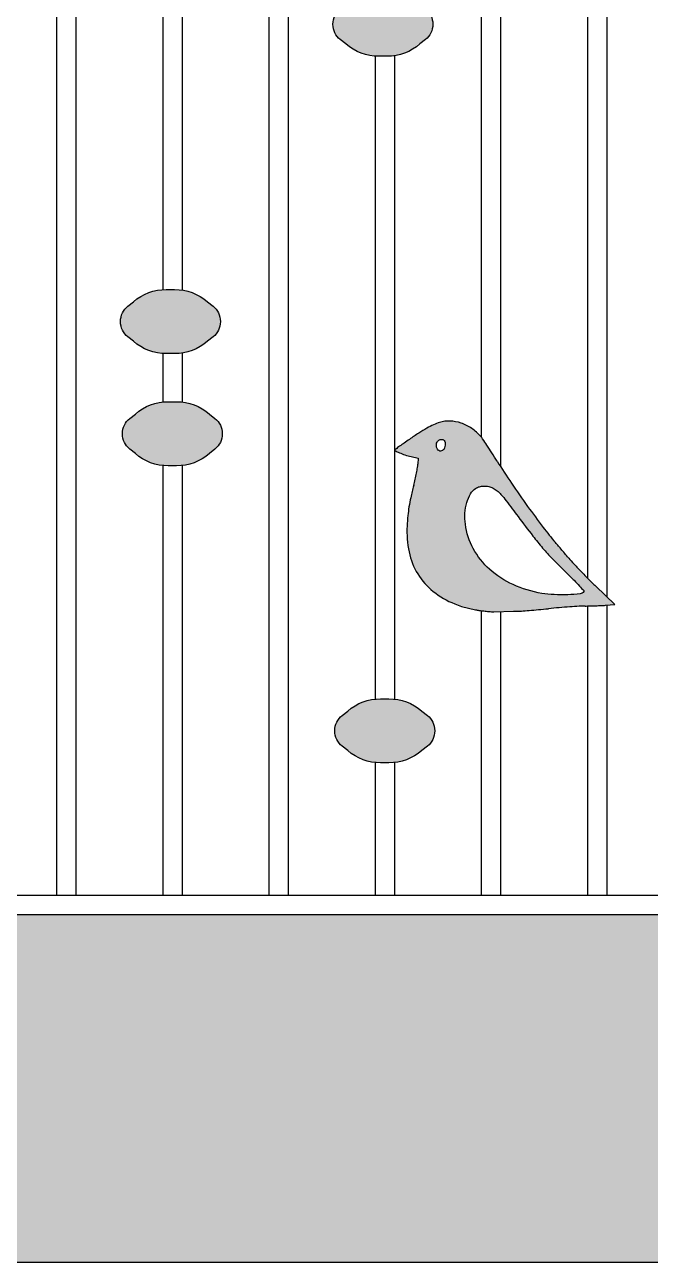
# Model space of a CAD drawing. Header units: millimetres. Extents: x 35877 to 3066687, y -650199 to -40525.
# Drawn here: x 147938.2 to 147954.4, y -180547.81 to -180515.79 of the extents above; entities that cross this region are included whole.
import ezdxf

# ---------------------------------------------------------------- set-up
doc = ezdxf.new("R2010")
doc.units = ezdxf.units.MM
doc.header["$MEASUREMENT"] = 0
for name, color, linetype, lineweight in [('dim05', 1, 'Continuous', 13), ('Elevation 4.5', 206, 'Continuous', 5), ('FURNITURE', 32, 'Continuous', 9)]:
    doc.layers.add(name, color=color, linetype=linetype, lineweight=lineweight)

msp = doc.modelspace()

# ---------------------------------------------------------------- hatches: boundary and pattern name
at = {"layer": 'dim05', "lineweight": 0, "true_color": 0xa47149, "transparency": 33554630}
h = msp.add_hatch(color=35, dxfattribs=at)
h.dxf.hatch_style = 1
h.paths.add_polyline_path([(147967.7670996476, -180455.8526228707), (147921.7750088354, -180455.8526228707), (147921.7826582461, -180547.8119476445), (147967.7747490583, -180547.8119476445), (147967.7735097604, -180532.9134151558), (147961.7747490583, -180532.9134151558), (147961.7747490583, -180535.8119476445, -0.4142135623730951), (147958.7747490583, -180538.8119476445), (147930.7771956997, -180538.8119476445, -0.4142135623730951), (147927.7771956997, -180535.8119476445), (147927.7771956997, -180466.8178476894, -0.4142135623730951), (147930.7771956997, -180463.8178476894), (147958.7747490583, -180463.8178476894, -0.4142135623730951), (147961.7747490583, -180466.8178476894), (147961.7747490583, -180493.7135500387), (147967.7702490159, -180493.7135500387)])
at = {"layer": 'Elevation 4.5', "lineweight": 0, "true_color": 0x000000, "transparency": 33554628}
h = msp.add_hatch(color=18, dxfattribs=at)
h.dxf.hatch_style = 1
h.paths.add_polyline_path([(147948.7702192136, -180515.7886922487, 0.2335693837455621), (147948.580185824, -180515.3885522826), (147948.4355161559, -180515.2742529003, 0.1866468864992518), (147947.5854433803, -180514.9577564104), (147947.3691101554, -180514.9577564104, 0.1866468864992447), (147946.5190373798, -180515.2742529003), (147946.3743677117, -180515.3885522826, 0.2294381312187929), (147946.1843343221, -180515.7808795701, 0.2335693837448415), (147946.3743677117, -180516.1810195362), (147946.5190373798, -180516.2953189185, 0.1866468864992493), (147947.3691101554, -180516.6118154084), (147947.5854433803, -180516.6118154084, 0.1866468864992456), (147948.4355161559, -180516.2953189185), (147948.5801858239, -180516.1810195362, 0.2294381312761698)])
h = msp.add_hatch(color=18, dxfattribs=at)
h.dxf.hatch_style = 1
h.paths.add_polyline_path([(147943.2702468752, -180523.469718625, 0.2335693837455621), (147943.0802134855, -180523.0695786588), (147942.9355438174, -180522.9552792766, 0.1866468864992518), (147942.0854710419, -180522.6387827866), (147941.8691378169, -180522.6387827866, 0.1866468864992447), (147941.0190650413, -180522.9552792766), (147940.8743953733, -180523.0695786589, 0.2294381312187929), (147940.6843619836, -180523.4619059463, 0.2335693837448415), (147940.8743953733, -180523.8620459125), (147941.0190650413, -180523.9763452947, 0.1866468864992493), (147941.8691378169, -180524.2928417847), (147942.0854710419, -180524.2928417847, 0.1866468864992456), (147942.9355438174, -180523.9763452947), (147943.0802134854, -180523.8620459125, 0.2294381312761698)])
h = msp.add_hatch(color=18, dxfattribs=at)
h.dxf.hatch_style = 1
h.paths.add_polyline_path([(147943.3192842219, -180526.3815903017, 0.2335693837455621), (147943.1292508322, -180525.9814503356), (147942.9845811642, -180525.8671509533, 0.1866468864992518), (147942.1345083886, -180525.5506544633), (147941.9181751636, -180525.5506544633, 0.1866468864992447), (147941.0681023881, -180525.8671509533), (147940.92343272, -180525.9814503356, 0.2294381312187929), (147940.7333993303, -180526.373777623, 0.2335693837448415), (147940.92343272, -180526.7739175892), (147941.0681023881, -180526.8882169714, 0.1866468864992493), (147941.9181751636, -180527.2047134614), (147942.1345083886, -180527.2047134614, 0.1866468864992456), (147942.9845811642, -180526.8882169714), (147943.1292508322, -180526.7739175892, 0.2294381312761698)])
h = msp.add_hatch(color=18, dxfattribs=at)
h.dxf.hatch_style = 1
edge = h.paths.add_edge_path()
edge.add_arc((147931.2111013132, -180539.1778199005), 22.71277757108558, 32.16172456926157, 32.81148210288643)
edge.add_arc((147936.4912125016, -180535.7735226452), 16.43035654375045, 32.81148210665176, 33.63723764329593)
edge.add_arc((147935.5125104567, -180536.4247189718), 17.60590507442646, 33.63732160428831, 34.28730340976625)
edge.add_arc((147949.501386922, -180526.8866961396), 0.674793347500813, 34.28730343310656, 41.16894355051372)
edge.add_arc((147949.1046702904, -180527.233615642), 1.201801152872894, 41.16894354354579, 55.9920307366927)
edge.add_arc((147949.1262499813, -180527.2016320314), 1.163218327600577, 55.99203073469801, 71.17988011244289)
edge.add_arc((147949.1634862713, -180527.0923829484), 1.047797777297143, 71.1799864031716, 87.21540258183099)
edge.add_arc((147949.1773567687, -180526.8072088131), 0.7622865198643559, 87.21540257365744, 107.569980809068)
edge.add_arc((147949.3365634163, -180527.3100056131), 1.289687106465092, 107.5699808175182, 114.984230487483)
edge.add_arc((147949.9001336993, -180528.5194549545), 2.62399560651567, 114.984230472451, 119.3422138767468)
edge.add_arc((147950.5076846359, -180529.6002313989), 3.863832637452334, 119.3422138913767, 122.918402823684)
edge.add_arc((147953.0898897547, -180533.5889031075), 8.615388727239672, 122.9184028174024, 124.8820485785528)
edge.add_arc((147980.5686322021, -180573.0050687272), 56.66448235709579, 124.8820485660495, 125.0486099598604)
edge.add_arc((147967.0887170293, -180553.7884748304), 33.19140002734221, 125.0486100054601, 125.297528854635)
edge.add_arc((147987.7063391433, -180582.910450045), 68.87298886579251, 125.2975288079876, 125.400118313947)
edge.add_arc((147947.9567162051, -180526.9775415056), 0.2543122433924807, 125.400118316436, 130.7660377782542)
edge.add_arc((147947.8018732662, -180526.7979391157), 0.01717651394238802, 130.7660378935498, 241.7913550572283)
edge.add_arc((147948.4802763704, -180525.5331809284), 1.452392192579913, 241.7913550735764, 246.6074439563219)
edge.add_arc((147948.5513995798, -180525.3687662856), 1.631530925651959, 246.6074439603124, 252.0734011422824)
edge.add_arc((147948.7160655545, -180524.8597586607), 2.166510967779784, 252.0734011402797, 256.4923487535344)
edge.add_line((147948.2100222969, -180526.9663412), (147948.3943272542, -180527.0106149368))
edge.add_line((147948.3943272542, -180527.0106149368), (147948.3852780588, -180527.165601328))
edge.add_arc((147947.6334698662, -180527.1217054793), 0.7530885764697608, 350.1867725936558, 356.65846321495945, ccw=False)
edge.add_arc((147942.9415618742, -180526.3101567024), 5.514665208493895, 348.6954306194755, 350.18677260226514, ccw=False)
edge.add_arc((147942.290876856, -180526.1800899673), 6.178222552240888, 347.16117339176003, 348.6954936126226, ccw=False)
edge.add_arc((147942.0396907726, -180526.1228475912), 6.435848517784304, 345.672186875351, 347.1612144690426, ccw=False)
edge.add_arc((147959.9552745852, -180530.6987356138), 12.0548760364553, 165.6721868666316, 167.2040636775351)
edge.add_arc((147952.0925050038, -180528.9129446319), 3.991862026780903, 167.204063686911, 170.6969806769675)
edge.add_arc((147951.4795008664, -180528.8125238477), 3.370687006033028, 170.6970534266985, 174.5650807287393)
edge.add_arc((147954.6301918008, -180529.1122893056), 6.535606071972467, 174.565080738195, 176.9223248547493)
edge.add_arc((147950.7067155495, -180528.9013346311), 2.606462683265474, 176.9223248525256, 191.7869719320551)
edge.add_arc((147949.9109224969, -180529.0673956236), 1.793527977553087, 191.7869719330732, 211.4585563509173)
edge.add_arc((147949.8460266043, -180529.1070993377), 1.717449979413286, 211.4585563533364, 231.6243327161126)
edge.add_arc((147950.1731315593, -180528.6940353509), 2.244346087587395, 231.6243327160234, 248.1267195580764)
edge.add_line((147949.3369890884, -180530.776811174), (147949.5161031821, -180530.8487175689))
edge.add_line((147949.5161031821, -180530.8487175689), (147949.8753524836, -180530.9305172648))
edge.add_arc((147950.170320921, -180529.3910505369), 1.567470632925063, 259.1533424034242, 262.434350220214)
edge.add_arc((147950.7133273535, -180525.3027112539), 5.691712875962254, 262.4343501949585, 263.6909855828025)
edge.add_arc((147950.7747736825, -180524.7469390389), 6.250871535311828, 263.6909856047576, 264.9343735003256)
edge.add_arc((147950.6443524515, -180526.2182488015), 4.773792622310335, 264.9343735001598, 266.4562436123144)
edge.add_line((147950.3492805571, -180530.9829133834), (147950.8561203022, -180530.9671995873))
edge.add_line((147950.8561203022, -180530.9671995873), (147950.982051929, -180530.9671995873))
edge.add_arc((147950.9820519286, -180529.9186233311), 1.048576256143861, 270.0000000222639, 274.4026507890214)
edge.add_arc((147948.8077532751, -180501.678170981), 29.37260710579882, 274.4026507642312, 274.7970686569487)
edge.add_arc((147949.011400547, -180504.1052814164), 26.9369681186945, 274.7971488530964, 275.310263421353)
edge.add_arc((147948.0303092821, -180493.550422612), 37.53732586980061, 275.3103236337591, 275.7105061503938)
edge.add_arc((147953.738256538, -180550.6307704201), 19.82770500941959, 94.91844812055871, 95.7105061553006, ccw=False)
edge.add_arc((147953.8188995367, -180551.5677069729), 20.76810566715427, 94.15348781103518, 94.9184901770812, ccw=False)
edge.add_arc((147953.6549214473, -180549.309522266), 18.50397515314464, 93.39746178999599, 94.1535177038175, ccw=False)
edge.add_arc((147952.7454183631, -180533.9893799872), 3.156859616249403, 90.60034834854628, 93.39746178710669, ccw=False)
edge.add_arc((147952.6288088683, -180522.8608621992), 7.972269097740296, 270.6003483631366, 271.0369806123186)
edge.add_line((147952.7730889049, -180530.8318256188), (147953.4832813098, -180530.7960588941))
edge.add_arc((147969.6075686962, -180513.4877345503), 23.65524752161354, 223.9404505925304, 227.0283183088817, ccw=False)
edge.add_arc((147964.1151084475, -180518.8028295945), 16.01214733226215, 222.896776801858, 223.8834857300156, ccw=False)
edge.add_arc((147955.2203049167, -180527.0674586843), 3.870416654803198, 220.0632280018442, 222.8967767977496, ccw=False)
edge.add_arc((147876.6412193299, -180593.1510472911), 98.80242968147073, 40.06322799918034, 40.1516844981128)
edge.add_arc((147889.8527901403, -180582.0056114593), 81.51757089850346, 40.15175099837433, 40.25570186641909)
edge.add_arc((147893.144247856, -180579.2187107353), 77.20474009557171, 40.25575072261492, 40.34538112926886)
edge.add_arc((147947.4820305265, -180533.0628783873), 5.909891156234724, 40.3453811102247, 40.94446054311418)
edge.add_arc((147957.8203440304, -180524.0934989334), 7.776981894013973, 217.2227130501662, 220.944460562683, ccw=False)
edge.add_arc((147971.1535318369, -180513.9647253228), 24.52111375975269, 215.641396512841, 217.2227130518501, ccw=False)
edge.add_arc((147973.0464567646, -180512.6074544652), 26.85035160999695, 214.0867432932073, 215.6413965111122, ccw=False)
edge.add_arc((147967.5311913661, -180516.3397091171), 20.19093142486694, 212.1617245665263, 214.0867432949394, ccw=False)
edge = h.paths.add_edge_path(flags=16)
edge.add_arc((147949.0888664096, -180526.6469642359), 0.2322651146118047, 204.4953488956486, 219.9434680252169, ccw=False)
edge.add_arc((147949.036891916, -180526.6706452821), 0.1751499683182469, 171.290389192147, 204.4953488683468, ccw=False)
edge.add_arc((147949.0276710026, -180526.6692327011), 0.1658214834924032, 136.6978099472737, 171.2903892049318, ccw=False)
edge.add_arc((147948.9900396076, -180526.6337679525), 0.1141120038685766, 93.00279646678632, 136.6978099550661, ccw=False)
edge.add_arc((147948.9893312875, -180526.6202650098), 0.1005904958060329, 45.000014898631775, 93.00279645580622, ccw=False)
edge.add_arc((147948.9928058131, -180526.6167905202), 0.09567680006221069, 11.325878481928214, 45.00003095784922, ccw=False)
edge.add_arc((147948.832922676, -180526.6488134273), 0.2587353297781608, -4.7066212332899795, 11.325878482564974, ccw=False)
edge.add_arc((147948.8195697427, -180526.6477140628), 0.272133442740565, 339.6071331042216, 355.2933787699598, ccw=False)
edge.add_arc((147948.9540303839, -180526.6977004728), 0.1286820390840577, 312.14464819820995, 339.6071330874381, ccw=False)
edge.add_arc((147948.9441342396, -180526.6867653354), 0.1434302898713241, 290.55917258419873, 312.14464822246345, ccw=False)
edge.add_arc((147948.9705159042, -180526.7571047625), 0.06830621089635083, 252.9833380006609, 290.55917254643856, ccw=False)
edge.add_arc((147948.9750555471, -180526.7422716886), 0.08381841382622764, 219.9434680186553, 252.98333803240502, ccw=False)
edge = h.paths.add_edge_path(flags=16)
edge.add_arc((147950.0572947729, -180528.0568154345), 0.3224896342936749, 104.54598176385619, 123.51146245731499, ccw=False)
edge.add_arc((147950.101782721, -180528.2282698111), 0.4996217341068242, 90.8832227233267, 104.5459817776453, ccw=False)
edge.add_arc((147950.1023656131, -180528.2660797796), 0.5374361954011544, 77.69642233482853, 90.88322270792588, ccw=False)
edge.add_arc((147950.118036864, -180528.19422649), 0.4638938039961975, 62.970975317138425, 77.69642235515062, ccw=False)
edge.add_arc((147950.0460289958, -180528.3353730812), 0.622347246046015, 51.14747338085027, 62.970975305511615, ccw=False)
edge.add_arc((147949.9342224158, -180528.4741716598), 0.8005767519077509, 41.35852815053022, 51.14747337910302, ccw=False)
edge.add_arc((147948.2825490573, -180529.9281942261), 3.00107817356593, 37.224918750188124, 41.3585281564371, ccw=False)
edge.add_arc((147896.8248926963, -180569.0219664962), 67.62470719938264, 36.79428501611818, 37.22491874805053, ccw=False)
edge.add_arc((147985.4183332145, -180502.7593865492), 43.00768952093476, 216.7942850155055, 217.637653555101)
edge.add_arc((147957.2070588923, -180524.5145425418), 7.382378137841509, 217.6376535555531, 220.7440865039881)
edge.add_arc((147956.1055106299, -180525.4634991664), 5.928443046414641, 220.7440865036091, 224.3298438756137)
edge.add_arc((147966.6073550692, -180515.2044936471), 20.60958506176154, 224.3298438766727, 225.7480068876762)
edge.add_arc((147939.2815960289, -180543.2532177736), 18.5494245306522, 44.86726686309112, 45.748006887651115, ccw=False)
edge.add_arc((147948.6906567985, -180533.8876509515), 5.27372242245683, 42.62086097932121, 44.86726685715291, ccw=False)
edge.add_arc((147946.9095141464, -180535.5266928352), 7.694244565161012, 41.450303158881525, 42.62086099310898, ccw=False)
edge.add_arc((147952.6606749316, -180530.4473817933), 0.02122358009796283, -32.61788156688658, 41.45030317844203, ccw=False)
edge.add_arc((147952.5729341548, -180530.3912306351), 0.125393616470867, 275.88485687641503, 327.3821184445491, ccw=False)
edge.add_arc((147952.0429381317, -180525.2492742245), 5.294591959775962, 272.4032081349221, 275.8848568685409, ccw=False)
edge.add_arc((147952.096760965, -180526.5317318228), 4.011005426326134, 267.33728693384694, 272.40320813495885, ccw=False)
edge.add_arc((147952.0356175526, -180527.8464574319), 2.694858799206424, 260.5119849194672, 267.33728693438877, ccw=False)
edge.add_arc((147952.0914925144, -180527.5121322355), 3.033820962743133, 245.8124506496482, 260.51198491980324, ccw=False)
edge.add_arc((147951.8024373475, -180528.1556831371), 2.328334852051495, 227.8874133910659, 245.81245064905892, ccw=False)
edge.add_arc((147951.6044649332, -180528.3746868146), 2.033113430747092, 208.563410003735, 227.8874133889282, ccw=False)
edge.add_arc((147951.4230674787, -180528.4734349213), 1.826579595609213, 187.620794974303, 208.563486297588, ccw=False)
edge.add_arc((147951.0247541615, -180528.5267284098), 1.424716814798801, 176.1607285301803, 187.6207949680533, ccw=False)
edge.add_arc((147950.9115578006, -180528.5191319832), 1.311265848237073, 163.965792939255, 176.1607285358748, ccw=False)
edge.add_arc((147950.6555055885, -180528.4455447254), 1.044849219870216, 150.4171642868732, 163.9657929342519, ccw=False)
edge.add_arc((147950.1094278975, -180528.1355457677), 0.4169159444802546, 123.51146246436971, 150.4171642894861, ccw=False)
h = msp.add_hatch(color=18, dxfattribs=at)
h.dxf.hatch_style = 1
h.paths.add_polyline_path([(147948.8190167681, -180534.0656251655, 0.2335693837455621), (147948.6289833785, -180533.6654851994), (147948.4843137104, -180533.5511858171, 0.1866468864992518), (147947.6342409349, -180533.2346893272), (147947.4179077099, -180533.2346893272, 0.1866468864992447), (147946.5678349343, -180533.5511858171), (147946.4231652663, -180533.6654851994, 0.2294381312187929), (147946.2331318766, -180534.0578124869, 0.2335693837448415), (147946.4231652663, -180534.457952453), (147946.5678349343, -180534.5722518353, 0.1866468864992493), (147947.4179077099, -180534.8887483252), (147947.6342409349, -180534.8887483252, 0.1866468864992456), (147948.4843137104, -180534.5722518353), (147948.6289833784, -180534.4579524531, 0.2294381312761698)])

# ---------------------------------------------------------------- linework, layer by layer
at = {"layer": 'Elevation 4.5', "color": 18, "lineweight": 30, "true_color": 0x000000, "transparency": 33554687}
for p, q in [((147939.0266859827, -180495.9349810834), (147939.0266859827, -180538.2994162373)), ((147939.5266859827, -180496.7685458257), (147939.5266859827, -180538.3119476445)), ((147944.5262782091, -180502.3120824607), (147944.5262782091, -180538.2994162373)), ((147945.0262782091, -180502.337159721), (147945.0262782091, -180538.3119476445)), ((147941.7764820959, -180508.2910531338), (147941.7764820959, -180522.6465103874)), ((147942.2764820959, -180508.2910531338), (147942.2764820959, -180522.6563926378)), ((147950.5258704356, -180509.7481847926), (147950.5258704356, -180527.2251476407)), ((147952.7756665488, -180509.4939082246), (147952.7756665488, -180530.1083210557)), ((147953.2756665488, -180509.4939082246), (147953.2756665488, -180530.5955765702)), ((147950.0258704356, -180509.7875545961), (147950.0258704356, -180526.4621221109)), ((147947.2760743223, -180516.6036769231), (147947.2760743223, -180531.982434745)), ((147947.7760743223, -180516.5937946727), (147947.7760743223, -180531.9725524946)), ((147941.7764820959, -180524.2960602212), (147941.7764820959, -180525.5545392557)), ((147942.2764820959, -180524.2861779707), (147942.2764820959, -180525.5545392557)), ((147948.2100218923, -180526.9663411028), (147948.3943272542, -180527.0106149368)), ((147948.3943272542, -180527.0106149368), (147948.3852780979, -180527.1656006594)), ((147941.7764820959, -180527.196149349), (147941.7764820959, -180538.2994162373)), ((147942.2764820959, -180527.1961493489), (147942.2764820959, -180538.3119476445)), ((147953.4832813098, -180530.7960588941), (147952.992492587, -180530.3221308207)), ((147949.3369905975, -180530.7768117798), (147949.5161031821, -180530.8487175689)), ((147949.5161031821, -180530.8487175689), (147949.8753524836, -180530.9305172648)), ((147952.7756665488, -180530.8317785448), (147952.7756665488, -180538.2994162373)), ((147953.2426212924, -180530.8128588544), (147953.4832813098, -180530.7960588941)), ((147953.2756665488, -180530.8105520358), (147953.2756665488, -180538.3119476445)), ((147950.0258704356, -180530.9527553642), (147950.0258704356, -180538.2994162373)), ((147950.349280557, -180530.9829133834), (147950.8561203022, -180530.9671995873)), ((147950.5258704356, -180530.9941077894), (147950.5258704356, -180538.3119476445)), ((147950.8561203022, -180530.9671995873), (147950.9820529701, -180530.9671995873)), ((147947.2760743223, -180531.982434745), (147947.2760743223, -180533.2409137795)), ((147947.7760743223, -180531.9725524946), (147947.7760743223, -180533.2409137795)), ((147947.2760743223, -180534.8825238728), (147947.2760743223, -180538.2994162373)), ((147947.7760743223, -180534.8825238728), (147947.7760743223, -180538.3119476445))]:
    msp.add_line(p, q, dxfattribs=at)
msp.add_lwpolyline([(147968.7670996476, -180454.8526228707), (147920.7750088354, -180454.8526228707), (147920.7826582461, -180547.8119476445), (147968.7747490583, -180547.8119476445)], close=True, dxfattribs=at)
msp.add_lwpolyline([(147961.2747490583, -180493.7135500387), (147961.2747490583, -180466.8178476894, 0.4142135623730951), (147958.7747490583, -180464.3178476894), (147930.7771956997, -180464.3178476894, 0.4142135623730951), (147928.2771956997, -180466.8178476894), (147928.2771956997, -180535.8119476445, 0.4142135623730951), (147930.7771956997, -180538.3119476445), (147958.7747490583, -180538.3119476445, 0.4142135623730951), (147961.2747490583, -180535.8119476445), (147961.2747490583, -180532.9134151558)], format="xyb", dxfattribs=at)
for points in [[(147948.7699794214, -180515.7749956668), (147948.7699794214, -180515.7828083455, -0.2294381312374742), (147948.5799460317, -180516.175135633), (147948.4352763637, -180516.2894350153, -0.1866468864992491), (147947.5852035881, -180516.6059315052), (147947.3688703631, -180516.6059315052, -0.1866468864992491), (147946.5187975875, -180516.2894350153), (147946.3741279195, -180516.175135633, -0.2294381312374742), (147946.1840945298, -180515.7828083455), (147946.1840945298, -180515.7749956668, -0.2294381312374741), (147946.3741279195, -180515.3826683794), (147946.5187975875, -180515.2683689971, -0.1866468864992491), (147947.3688703631, -180514.9518725071), (147947.5852035881, -180514.9518725071, -0.1866468864992491), (147948.4352763637, -180515.2683689971), (147948.5799460317, -180515.3826683794, -0.2294381312374741)], [(147943.270387195, -180523.4673789649), (147943.270387195, -180523.4751916436, -0.2294381312374742), (147943.0803538053, -180523.867518931), (147942.9356841373, -180523.9818183133, -0.1866468864992491), (147942.0856113617, -180524.2983148033), (147941.8692781367, -180524.2983148033, -0.1866468864992491), (147941.0192053611, -180523.9818183133), (147940.8745356931, -180523.867518931, -0.2294381312374742), (147940.6845023034, -180523.4751916436), (147940.6845023034, -180523.4673789649, -0.2294381312374741), (147940.8745356931, -180523.0750516774), (147941.0192053611, -180522.9607522952, -0.1866468864992491), (147941.8692781367, -180522.6442558052), (147942.0856113617, -180522.6442558052, -0.1866468864992491), (147942.9356841373, -180522.9607522952), (147943.0803538053, -180523.0750516774, -0.2294381312374741)], [(147943.3194245417, -180526.371437963), (147943.3194245417, -180526.3792506416, -0.2294381312374742), (147943.129391152, -180526.7715779291), (147942.984721484, -180526.8858773114, -0.1866468864992491), (147942.1346487085, -180527.2023738014), (147941.9183154834, -180527.2023738014, -0.1866468864992491), (147941.0682427079, -180526.8858773114), (147940.9235730399, -180526.7715779291, -0.2294381312374742), (147940.7335396502, -180526.3792506417), (147940.7335396502, -180526.371437963, -0.2294381312374741), (147940.9235730399, -180525.9791106755), (147941.0682427079, -180525.8648112932, -0.1866468864992491), (147941.9183154835, -180525.5483148033), (147942.1346487085, -180525.5483148033, -0.1866468864992491), (147942.984721484, -180525.8648112932), (147943.1293911521, -180525.9791106755, -0.2294381312374741)], [(147949.0604594907, -180526.5491367696, -0.147998), (147949.0866194252, -180526.5980007286, -0.070065), (147949.0907858849, -180526.6700392702, -0.06855499999999999), (147949.0746474228, -180526.742540155, -0.120405), (147949.040376657, -180526.7931121508, -0.09446399999999999), (147948.9945032894, -180526.8210605582, -0.16544), (147948.9505262396, -180526.8224205475, -0.145171), (147948.9107938214, -180526.7960857862, -0.06750700000000001), (147948.8775065089, -180526.7432662392, -0.145904), (147948.8637613837, -180526.6441249095, -0.152099), (147948.9069952088, -180526.5555044408, -0.193), (147948.9840623643, -180526.5198126016, -0.212568)], [(147950.3288492282, -180527.7810006334, -0.051635), (147950.4364371935, -180527.8507107928, -0.042739), (147950.5351271594, -180527.9451757951, -0.018038), (147950.6722067735, -180528.1127036029, -0.001879), (147950.9781566231, -180528.518571208, 0.00368), (147951.361047537, -180529.0227193577, 0.013555), (147951.6139361098, -180529.3328912745, 0.015647), (147951.8647288411, -180529.6062285536, 0.006188), (147952.2256754108, -180529.9666847656, -0.003843), (147952.42837766, -180530.167222085, -0.009801), (147952.5713195274, -180530.3165719867, -0.005108), (147952.6765826386, -180530.4333324086, -0.334926), (147952.6785512306, -180530.4588219982, -0.228559), (147952.5857906578, -180530.515963427, -0.015192), (147952.2649641533, -180530.5392088618, -0.022109), (147951.9104210892, -180530.5384065015, -0.029789), (147951.5913990659, -180530.5044517667, -0.06422699999999999), (147950.848464942, -180530.2796134167, -0.078375), (147950.2410671382, -180529.8828965729, -0.084521), (147949.8187819012, -180529.3467394528, -0.091628), (147949.6126215041, -180528.7156711534, -0.050044), (147949.6032338842, -180528.4313444301, -0.053263), (147949.6513041717, -180528.1569456837, -0.059186), (147949.7468598932, -180527.9297221854, -0.11794), (147949.879246145, -180527.7879320948, -0.082944), (147949.976300822, -180527.7446623564, -0.059685), (147950.0940813741, -180527.7287074361, -0.057602), (147950.2168890394, -180527.7409873601, -0.06434)], [(147948.8190167681, -180534.0578124868), (147948.8190167681, -180534.0656251655, -0.2294381312374742), (147948.6289833784, -180534.457952453), (147948.4843137104, -180534.5722518353, -0.1866468864992491), (147947.6342409349, -180534.8887483252), (147947.4179077098, -180534.8887483252, -0.1866468864992491), (147946.5678349343, -180534.5722518353), (147946.4231652663, -180534.4579524529, -0.2294381312374742), (147946.2331318766, -180534.0656251655), (147946.2331318766, -180534.0578124868, -0.2294381312374741), (147946.4231652663, -180533.6654851994), (147946.5678349343, -180533.5511858171, -0.1866468864992491), (147947.4179077099, -180533.2346893271), (147947.6342409349, -180533.2346893271, -0.1866468864992491), (147948.4843137104, -180533.5511858171), (147948.6289833785, -180533.6654851994, -0.2294381312374741)]]:
    msp.add_lwpolyline(points, format="xyb", close=True, dxfattribs=at)
for centre, radius, start, end in [((147949.3365634161, -180527.3100056132), 1.289687106467398, 107.5700582264494, 114.9842947078054), ((147949.1773567687, -180526.8072088131), 0.7622865199143046, 87.21550114153779, 107.5701117897922), ((147949.1634862712, -180527.0923829484), 1.04779777737952, 71.17894093630788, 87.21547428551021), ((147949.1262499813, -180527.2016320314), 1.163218327678083, 55.99033052459212, 71.17893838336676), ((147953.0898897538, -180533.5889031074), 8.615388726649833, 122.9184072264019, 124.8820001333791), ((147950.5076846357, -180529.6002313995), 3.863832637864203, 119.3423003614567, 122.9184126577967), ((147949.9001336996, -180528.5194549538), 2.623995605995932, 114.9842620511222, 119.3423412248759), ((147949.1046702904, -180527.233615642), 1.201801152876731, 41.16895437289742, 55.99038510714029), ((147987.7063391414, -180582.9104500382), 68.87298885913003, 125.2974447403404, 125.4001187702363), ((147967.0887170129, -180553.7884748416), 33.19140002708405, 125.0486907873943, 125.2973543730048), ((147980.5686322094, -180573.0050687173), 56.66448235315305, 124.8820412124903, 125.0486573097309), ((147949.5013869218, -180526.8866961396), 0.6747933476355904, 34.28728766536359, 41.16896283701209), ((147935.5125104597, -180536.4247189747), 17.60590507348274, 33.63963305075553, 34.28730281849638), ((147936.4912125014, -180535.7735226443), 16.43035654344781, 32.81145026889705, 33.63971445097542), ((147947.8018732661, -180526.7979391158), 0.01717651394821247, 130.7660965105257, 241.7913230670505), ((147947.9567162052, -180526.9775415057), 0.2543122435719983, 125.4002412997149, 130.7660417289768), ((147948.4802763702, -180525.5331809286), 1.452392192378978, 241.7913546967332, 246.6073872698991), ((147948.5513995798, -180525.3687662851), 1.631530926074752, 246.6073935026459, 252.0732910352903), ((147948.7160655543, -180524.8597586609), 2.166510967498774, 252.0733182199212, 256.4923377515642), ((147931.2111013125, -180539.1778199005), 22.7127775716815, 32.1617266730157, 32.8114590731488), ((147942.2908768565, -180526.1800899664), 6.178222552010446, 347.1610928618077, 348.696367604262), ((147942.9415618733, -180526.3101567024), 5.514665209368815, 348.6964097874427, 350.1867665953383), ((147947.6334698663, -180527.1217054791), 0.7530885764547112, 350.1867285790016, 356.6585141558232), ((147967.5311913666, -180516.3397091175), 20.19093142500675, 212.1617221969383, 214.0865859441557), ((147942.0396907732, -180526.1228475907), 6.435848517269968, 345.6721553973658, 347.1611371656711), ((147973.0464567648, -180512.6074544642), 26.85035161077118, 214.0866249707621, 215.6411502210956), ((147952.0925050036, -180528.9129446323), 3.991862026580391, 167.203994649335, 170.696016739165), ((147959.9552745857, -180530.6987356122), 12.05487603655545, 165.6722036771663, 167.2040408261946), ((147951.4795008667, -180528.8125238473), 3.370687006320364, 170.6959118641429, 174.5650719963374), ((147971.1535318368, -180513.9647253233), 24.5211137593664, 215.6411268252481, 217.2226944163549), ((147954.6301918008, -180529.1122893053), 6.535606071959995, 174.5650762333689, 176.9223706525496), ((147950.7067155494, -180528.9013346311), 2.606462683102706, 176.9224396816104, 191.7870045929643), ((147957.8203440305, -180524.0934989328), 7.776981894470183, 217.2226542967547, 220.944490104011), ((147947.4820305273, -180533.0628783875), 5.909891155698539, 40.34533837287012, 40.94442167812429), ((147893.1442478468, -180579.2187107329), 77.20474010099319, 40.25393379209251, 40.34537785057133), ((147949.9109224969, -180529.0673956235), 1.793527977537208, 191.7870193971213, 211.4572634364331), ((147889.8527901384, -180582.0056114641), 81.51757090312233, 40.15176540699471, 40.25398107125054), ((147876.6412193228, -180593.1510473039), 98.8024296951526, 40.06323170833119, 40.15169638821825), ((147955.2203049167, -180527.0674586839), 3.870416655076666, 220.0631333872992, 222.8968382303817), ((147964.1151084488, -180518.8028295967), 16.01214733164903, 222.8967916415835, 223.8834188700184), ((147965.3825334905, -180517.5838864506), 17.77060933858912, 223.8833701471568, 224.8626636511925), ((147949.8460266043, -180529.1070993378), 1.717449979410189, 211.4572061633653, 231.6246694260263), ((147963.0887232061, -180519.8667275071), 14.53441884502409, 224.8626611531587, 226.0012335164289), ((147950.1731315593, -180528.694035351), 2.244346087537092, 231.6245903785298, 248.1267610723605), ((147948.0303092788, -180493.5504226132), 37.53732586885415, 275.3103446411973, 275.7104979590293), ((147953.7382565374, -180550.63077042), 19.8277050092522, 94.91846796845326, 95.71052167087741), ((147953.818899536, -180551.5677069733), 20.7681056674129, 94.15349871912599, 94.91850912544986), ((147953.6549214479, -180549.3095222668), 18.50397515404232, 93.39745758729293, 94.15352995067185), ((147952.745418363, -180533.9893799875), 3.156859616601853, 90.60039606268403, 93.39743714044458), ((147952.6288088691, -180522.8608622001), 7.972269096788517, 270.6003294630017, 271.5234740696034), ((147952.4790231703, -180517.2290581272), 13.60606469751603, 271.5234857009842, 272.1420494342702), ((147952.4983259132, -180517.7456091001), 13.08915319337521, 272.1421279039612, 272.7650460844342), ((147952.8752967892, -180525.5509464611), 5.274717938023607, 272.7650550729572, 273.9932356455235), ((147950.1703209213, -180529.3910505372), 1.567470632715429, 259.1533423911166, 262.4343329291154), ((147950.7133273521, -180525.3027112536), 5.691712876012644, 262.4343454506915, 263.6911730704862), ((147950.7747736835, -180524.7469390397), 6.250871534586711, 263.6911562977258, 264.9344625159883), ((147950.6443524514, -180526.2182488024), 4.773792621397258, 264.9344900740778, 266.4562436136054), ((147950.9820519288, -180529.9186233315), 1.048576255737577, 270.000056897246, 274.4025813561595), ((147948.8077532722, -180501.6781709813), 29.37260710572787, 274.4026482916134, 274.7970720485146), ((147949.0114005468, -180504.1052814131), 26.93696812207203, 274.7971525450209, 275.3102926885965)]:
    msp.add_arc(centre, radius, start, end, dxfattribs=at)
at = {"layer": 'FURNITURE', "lineweight": 30, "transparency": 33554687}
msp.add_lwpolyline([(147961.7747490583, -180493.7135500387), (147961.7747490583, -180466.8178476894, 0.414213562373095), (147958.7747490583, -180463.8178476894), (147930.7771956997, -180463.8178476894, 0.414213562373095), (147927.7771956997, -180466.8178476894), (147927.7771956997, -180535.8119476445, 0.414213562373095), (147930.7771956997, -180538.8119476445), (147958.7747490583, -180538.8119476445, 0.414213562373095), (147961.7747490583, -180535.8119476445), (147961.7747490583, -180532.9134151558)], format="xyb", dxfattribs=at)

doc.saveas('drawing.dxf')
